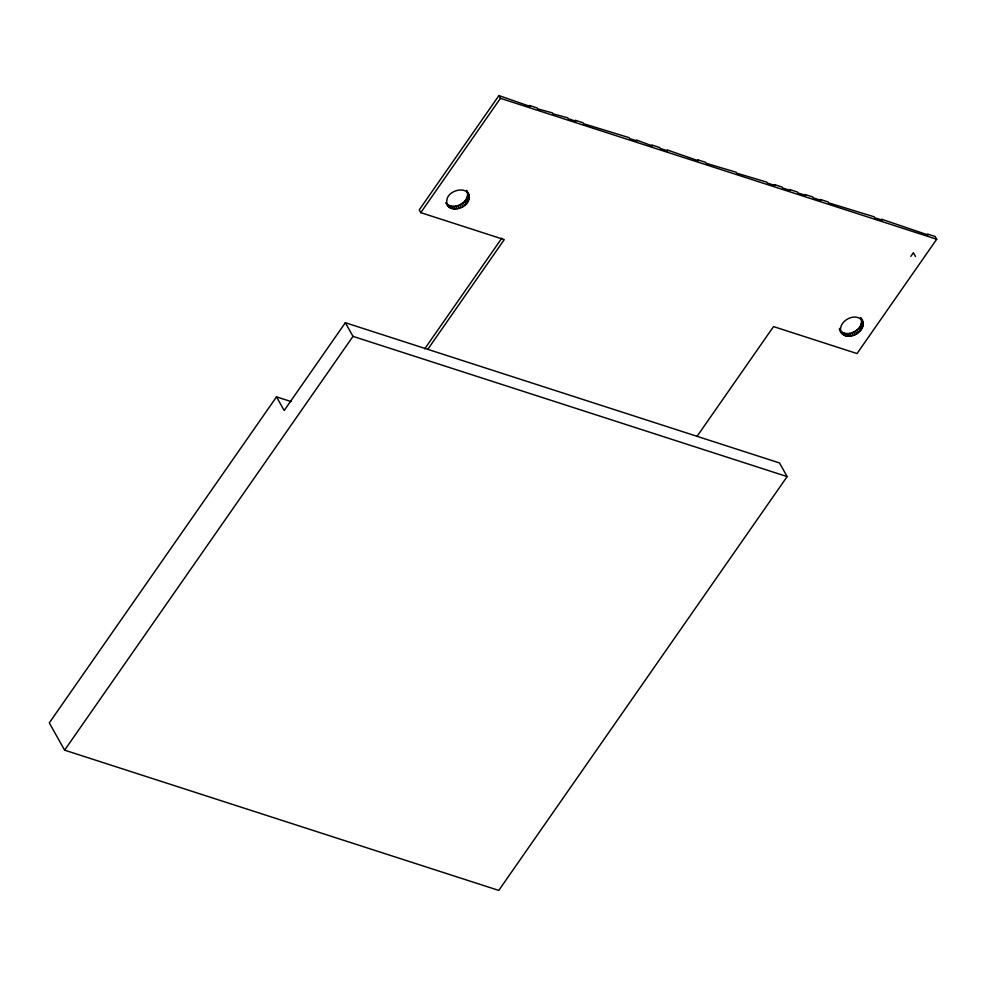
<?xml version="1.0" encoding="UTF-8"?>
<svg xmlns="http://www.w3.org/2000/svg" width="986" height="986" viewBox="0 0 986 986"><rect width="100%" height="100%" fill="white"/><g stroke="black" fill="none" stroke-linecap="round" stroke-linejoin="round"><path stroke-width="1.48" d="M446.165 203.104C453.683 211.941 471.974 201.008 466.612 190.298M468.942 199.16C471.197 185.06 448.704 188.807 446.904 199.702C444.649 213.802 467.142 210.055 468.942 199.16L467.413 196.436M841.12 331.506C849.427 338.087 865.572 327.796 860.544 317.554C871.809 330.31 843.942 345.519 839.394 329.004L842.648 334.229M276.511 396.865L49.3 722.886L64.608 750.161L498.756 890.407L787.148 476.595L779.495 462.952L345.346 322.718L284.165 410.509L276.511 396.865L291.129 401.585M697.065 436.33L773.542 326.588L857.031 353.555L936.7 239.253L935.172 236.517L927.555 234.064L928.072 234.976L881.607 219.225L882.125 220.124L874.594 217.696L874.089 216.784L828.647 202.857L828.141 201.945L820.352 199.431L820.857 200.343L813.339 197.915L812.821 197.003L805.032 194.489L805.55 195.388L798.019 192.96L797.514 192.048L789.724 189.534L790.23 190.446L782.699 188.018L782.194 187.106L774.404 184.592L774.91 185.504L767.391 183.063L766.874 182.163L736.752 173.179L736.246 172.267L706.124 163.282L705.619 162.37L697.829 159.855L698.334 160.767L667.202 149.958L667.707 150.87L660.176 148.442L659.671 147.53L651.882 145.016L652.387 145.928L636.562 140.061L637.079 140.973L629.549 138.545L629.043 137.633L583.601 123.706L583.096 122.794L575.306 120.28L575.812 121.192L568.293 118.751L567.776 117.852L552.973 113.809L552.468 112.897L537.653 108.867L537.148 107.955L529.359 105.44L529.864 106.34L498.904 95.593L419.235 209.907L420.763 212.643L504.265 239.61L427.776 349.34M420.763 212.643L500.432 98.329L498.904 95.593M64.608 750.161L353 336.362L345.346 322.718M424.695 348.859L501.849 238.131M910.83 256.372L913.381 252.724L915.513 256.545M500.432 98.329L936.7 239.253M353 336.362L787.148 476.595M861.628 320.401L863.157 323.125M861.653 322.003L863.181 324.739M861.345 323.679L862.873 326.403M860.692 325.355L862.22 328.079M859.73 326.995L861.259 329.718M858.486 328.535L860.014 331.259M856.982 329.928L858.51 332.664M855.281 331.148L856.809 333.884M853.432 332.159L854.961 334.883M851.485 332.911L853.013 335.634M849.501 333.391L851.041 336.115M847.553 333.588L849.082 336.312M845.68 333.478L847.208 336.214M843.954 333.095L845.483 335.819M842.414 332.43L843.942 335.154M839.53 328.412L841.625 333.083M467.13 191.21L468.855 194.378M467.697 193.157L469.225 195.881M467.721 194.76L469.25 197.496M466.76 198.112L468.288 200.836M465.799 199.739L467.327 202.475M464.554 201.28L466.082 204.016M463.05 202.685L464.579 205.408M461.349 203.905L462.878 206.629M459.501 204.903L461.029 207.639M457.553 205.667L459.082 208.391M455.569 206.136L457.11 208.872M453.622 206.333L455.15 209.069M451.748 206.234L453.277 208.958M450.023 205.852L451.551 208.576M448.482 205.187L450.01 207.91M447.188 204.262L448.716 206.986M445.968 202.66L447.693 205.827M862.787 321.621C857.093 311.588 839.69 319.747 840.553 330.224"/></g></svg>
